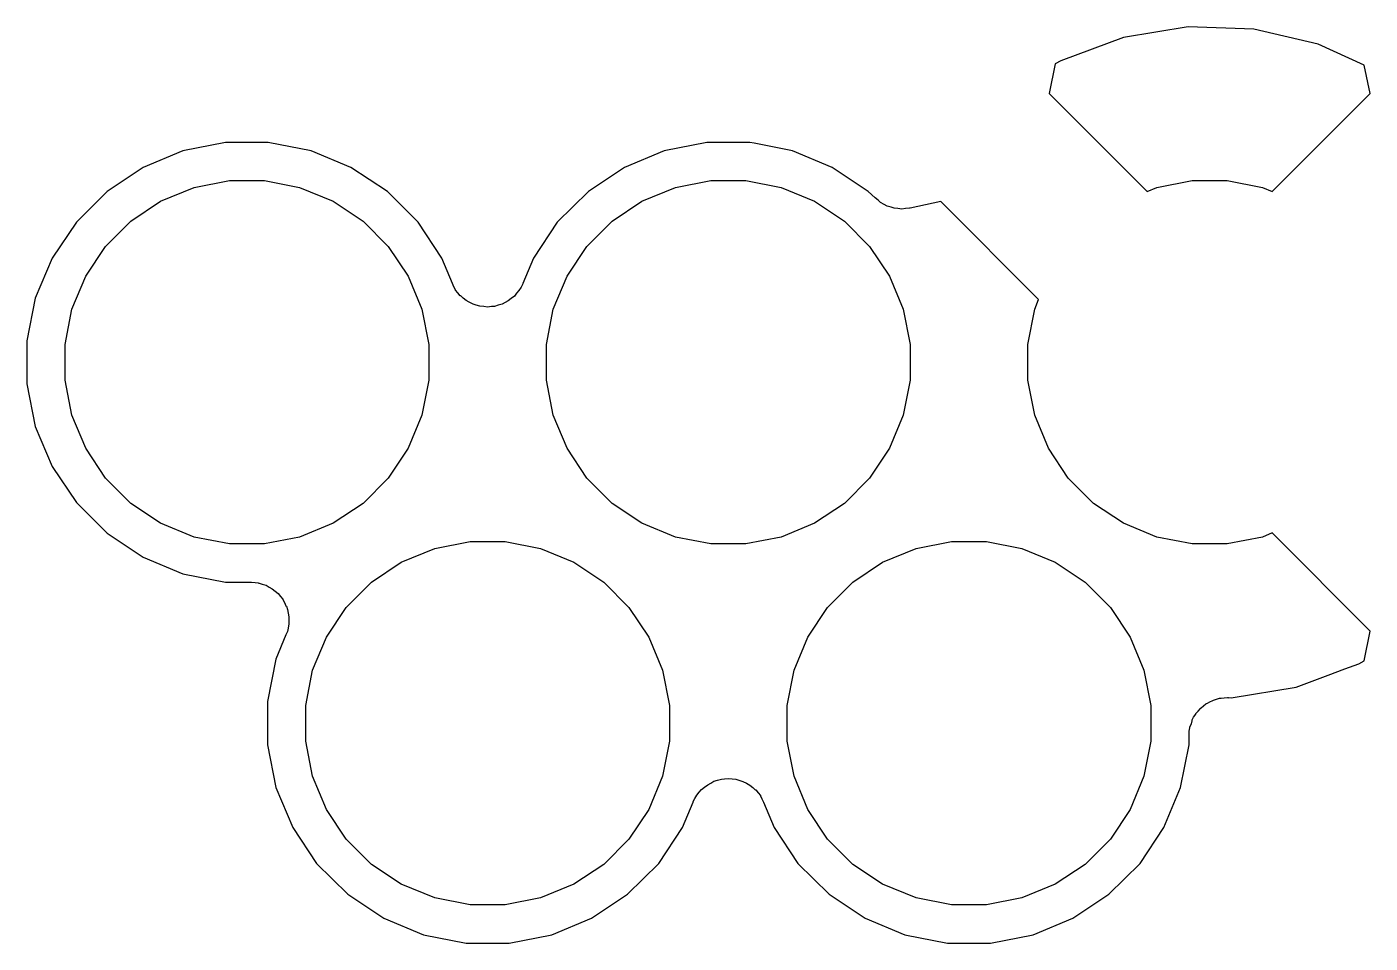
# Model space of a CAD drawing. Extents: x 0.8 to 15.7, y -7 to -1.8.
# Drawn here: x 12.9082 to 13.084, y -6.7992 to -6.6793 of the extents above; entities that cross this region are included whole.
import ezdxf

# ---------------------------------------------------------------- set-up
doc = ezdxf.new("R2010")
doc.units = 0
doc.header["$MEASUREMENT"] = 0
doc.layers.add('BLACK', color=7, linetype='CONTINUOUS')

msp = doc.modelspace()

# ---------------------------------------------------------------- linework, layer by layer
at = {"layer": 'BLACK', "linetype": 'CONTINUOUS'}
for p, q in [((13.0602, -6.67928), (13.0517, -6.68066)), ((13.0688, -6.67958), (13.0602, -6.67928)), ((13.0772, -6.68156), (13.0688, -6.67958)), ((13.0517, -6.68066), (13.0435, -6.68373)), ((13.0832, -6.6843), (13.0772, -6.68156)), ((13.0435, -6.68373), (13.0428, -6.68411)), ((13.0428, -6.68411), (13.042, -6.688)), ((13.084, -6.688), (13.0832, -6.6843)), ((13.042, -6.688), (13.0548, -6.70084)), ((13.0712, -6.70084), (13.084, -6.688)), ((12.9342, -6.6944), (12.9286, -6.69551)), ((12.9398, -6.6944), (12.9342, -6.6944)), ((12.9454, -6.69551), (12.9398, -6.6944)), ((12.9972, -6.6944), (12.9916, -6.69551)), ((13.0028, -6.6944), (12.9972, -6.6944)), ((13.0034, -6.69452), (13.0028, -6.6944)), ((12.9286, -6.69551), (12.9234, -6.69768)), ((12.9506, -6.69768), (12.9454, -6.69551)), ((12.9916, -6.69551), (12.9864, -6.69768)), ((13.0084, -6.69551), (13.0034, -6.69452)), ((13.0136, -6.69768), (13.0084, -6.69551)), ((12.9234, -6.69768), (12.9187, -6.70083)), ((12.9554, -6.70083), (12.9506, -6.69768)), ((12.9864, -6.69768), (12.9817, -6.70083)), ((13.0183, -6.70083), (13.0136, -6.69768)), ((12.9301, -6.70032), (12.9347, -6.6994)), ((12.9347, -6.6994), (12.9393, -6.6994)), ((12.9393, -6.6994), (12.9439, -6.70032)), ((12.9931, -6.70032), (12.9977, -6.6994)), ((12.9977, -6.6994), (13.0023, -6.6994)), ((13.0023, -6.6994), (13.0069, -6.70032)), ((13.0561, -6.70032), (13.0607, -6.6994)), ((13.0607, -6.6994), (13.0653, -6.6994)), ((13.0653, -6.6994), (13.0699, -6.70032)), ((12.9187, -6.70083), (12.9147, -6.70484)), ((12.9257, -6.70211), (12.9301, -6.70032)), ((12.9439, -6.70032), (12.9483, -6.70211)), ((12.9594, -6.70484), (12.9554, -6.70083)), ((12.9817, -6.70083), (12.9776, -6.70484)), ((12.9887, -6.70211), (12.9931, -6.70032)), ((13.0069, -6.70032), (13.0113, -6.70211)), ((13.0192, -6.70165), (13.0183, -6.70083)), ((13.0548, -6.70084), (13.0561, -6.70032)), ((13.0699, -6.70032), (13.0712, -6.70084)), ((12.9218, -6.70471), (12.9257, -6.70211)), ((12.9483, -6.70211), (12.9522, -6.70471)), ((12.9848, -6.70471), (12.9887, -6.70211)), ((13.0113, -6.70211), (13.0152, -6.70471)), ((13.0192, -6.70166), (13.0192, -6.70165)), ((13.0192, -6.70167), (13.0192, -6.70166)), ((13.0196, -6.70197), (13.0192, -6.70167)), ((13.0199, -6.70227), (13.0196, -6.70197)), ((13.0199, -6.70228), (13.0199, -6.70227)), ((13.0204, -6.70251), (13.0199, -6.70228)), ((13.0199, -6.70228), (13.0199, -6.70228)), ((13.0208, -6.70273), (13.0204, -6.70251)), ((13.0208, -6.70274), (13.0208, -6.70273)), ((13.0213, -6.70288), (13.0208, -6.70274)), ((13.0208, -6.70274), (13.0208, -6.70274)), ((13.0217, -6.70302), (13.0213, -6.70288)), ((13.0222, -6.70307), (13.0217, -6.70302)), ((13.0217, -6.70302), (13.0217, -6.70302)), ((13.0217, -6.70302), (13.0217, -6.70302)), ((13.0227, -6.70312), (13.0222, -6.70307)), ((13.0232, -6.70307), (13.0227, -6.70312)), ((13.0227, -6.70312), (13.0227, -6.70312)), ((13.0227, -6.70312), (13.0227, -6.70312)), ((13.0237, -6.70303), (13.0232, -6.70307)), ((13.0238, -6.70301), (13.0237, -6.70302)), ((13.0237, -6.70302), (13.0237, -6.70302)), ((13.0237, -6.70302), (13.0237, -6.70303)), ((13.0278, -6.70214), (13.0238, -6.70301)), ((13.0406, -6.71498), (13.0278, -6.70214)), ((12.9147, -6.70484), (12.9115, -6.70955)), ((12.9185, -6.70802), (12.9218, -6.70471)), ((12.9522, -6.70471), (12.9555, -6.70802)), ((12.9625, -6.70955), (12.9594, -6.70484)), ((12.9776, -6.70484), (12.9745, -6.70955)), ((12.9815, -6.70802), (12.9848, -6.70471)), ((13.0152, -6.70471), (13.0185, -6.70802)), ((12.9159, -6.71192), (12.9185, -6.70802)), ((12.9555, -6.70802), (12.9581, -6.71192)), ((12.9789, -6.71192), (12.9815, -6.70802)), ((13.0185, -6.70802), (13.0211, -6.71192)), ((12.9115, -6.70955), (12.9093, -6.71479)), ((12.9639, -6.71286), (12.9625, -6.70955)), ((12.9745, -6.70955), (12.9731, -6.71286)), ((12.9141, -6.71624), (12.9159, -6.71192)), ((12.9581, -6.71192), (12.9599, -6.71624)), ((12.9771, -6.71624), (12.9789, -6.71192)), ((13.0211, -6.71192), (13.0229, -6.71624)), ((12.9641, -6.71329), (12.9639, -6.71286)), ((12.9643, -6.71371), (12.9641, -6.71329)), ((12.9643, -6.71372), (12.9643, -6.71371)), ((12.9646, -6.71409), (12.9643, -6.71372)), ((12.9643, -6.71372), (12.9643, -6.71372)), ((12.9726, -6.71378), (12.9723, -6.71415)), ((12.9729, -6.71334), (12.9726, -6.71377)), ((12.9726, -6.71377), (12.9726, -6.71377)), ((12.9726, -6.71377), (12.9726, -6.71378)), ((12.9731, -6.71293), (12.9729, -6.71334)), ((12.9731, -6.71286), (12.9731, -6.71291)), ((12.9731, -6.71291), (12.9731, -6.71291)), ((12.9731, -6.71291), (12.9731, -6.71291)), ((12.9731, -6.71291), (12.9731, -6.71293)), ((12.9093, -6.71479), (12.9082, -6.72035)), ((12.9649, -6.71447), (12.9646, -6.71409)), ((12.965, -6.71447), (12.9649, -6.71447)), ((12.965, -6.71448), (12.965, -6.71447)), ((12.9653, -6.71478), (12.965, -6.71448)), ((12.9657, -6.71509), (12.9653, -6.71478)), ((12.9657, -6.7151), (12.9657, -6.71509)), ((12.9657, -6.71509), (12.9657, -6.71509)), ((12.9661, -6.71533), (12.9657, -6.7151)), ((12.9666, -6.71556), (12.9661, -6.71533)), ((12.9708, -6.71536), (12.9704, -6.71558)), ((12.9712, -6.71514), (12.9708, -6.71536)), ((12.9716, -6.71483), (12.9712, -6.71513)), ((12.9712, -6.71513), (12.9712, -6.71513)), ((12.9712, -6.71513), (12.9712, -6.71514)), ((12.972, -6.71453), (12.9716, -6.71483)), ((12.9723, -6.71415), (12.972, -6.71452)), ((12.972, -6.71452), (12.972, -6.71452)), ((12.972, -6.71452), (12.972, -6.71453)), ((13.0401, -6.71624), (13.0406, -6.71498)), ((12.9132, -6.72084), (12.9141, -6.71624)), ((12.9599, -6.71624), (12.9608, -6.72084)), ((12.967, -6.7157), (12.9666, -6.71556)), ((12.9666, -6.71556), (12.9666, -6.71556)), ((12.9666, -6.71556), (12.9666, -6.71556)), ((12.9675, -6.71585), (12.967, -6.7157)), ((12.968, -6.7159), (12.9675, -6.71585)), ((12.9675, -6.71585), (12.9675, -6.71585)), ((12.9675, -6.71585), (12.9675, -6.71585)), ((12.9685, -6.71595), (12.968, -6.7159)), ((12.969, -6.7159), (12.9685, -6.71595)), ((12.9685, -6.71595), (12.9685, -6.71595)), ((12.9685, -6.71595), (12.9685, -6.71595)), ((12.9694, -6.71586), (12.969, -6.7159)), ((12.9699, -6.71572), (12.9694, -6.71586)), ((12.9694, -6.71586), (12.9694, -6.71586)), ((12.9694, -6.71586), (12.9694, -6.71586)), ((12.9704, -6.71559), (12.9699, -6.71572)), ((12.9704, -6.71558), (12.9704, -6.71558)), ((12.9704, -6.71558), (12.9704, -6.71559)), ((12.9762, -6.72084), (12.9771, -6.71624)), ((13.0229, -6.71624), (13.0238, -6.72084)), ((13.0392, -6.72084), (13.0401, -6.71624)), ((12.9082, -6.72035), (12.9082, -6.72602)), ((12.9132, -6.72552), (12.9132, -6.72084)), ((12.9608, -6.72084), (12.9608, -6.72552)), ((12.9762, -6.72552), (12.9762, -6.72084)), ((13.0238, -6.72084), (13.0238, -6.72552)), ((13.0392, -6.72552), (13.0392, -6.72084)), ((12.9082, -6.72602), (12.9093, -6.73158)), ((12.9141, -6.73012), (12.9132, -6.72552)), ((12.9608, -6.72552), (12.9599, -6.73012)), ((12.9771, -6.73012), (12.9762, -6.72552)), ((13.0238, -6.72552), (13.0229, -6.73012)), ((13.0401, -6.73012), (13.0392, -6.72552)), ((12.9159, -6.73444), (12.9141, -6.73012)), ((12.9599, -6.73012), (12.9581, -6.73444)), ((12.9789, -6.73444), (12.9771, -6.73012)), ((13.0229, -6.73012), (13.0211, -6.73444)), ((13.0419, -6.73444), (13.0401, -6.73012)), ((12.9093, -6.73158), (12.9115, -6.73681)), ((12.9185, -6.73834), (12.9159, -6.73444)), ((12.9581, -6.73444), (12.9555, -6.73834)), ((12.9815, -6.73834), (12.9789, -6.73444)), ((13.0211, -6.73444), (13.0185, -6.73834)), ((13.0445, -6.73834), (13.0419, -6.73444)), ((12.9115, -6.73681), (12.9147, -6.74153)), ((12.9218, -6.74165), (12.9185, -6.73834)), ((12.9555, -6.73834), (12.9522, -6.74165)), ((12.9848, -6.74165), (12.9815, -6.73834)), ((13.0185, -6.73834), (13.0152, -6.74165)), ((13.0478, -6.74165), (13.0445, -6.73834)), ((12.9147, -6.74153), (12.9187, -6.74554)), ((12.9257, -6.74425), (12.9218, -6.74165)), ((12.9522, -6.74165), (12.9483, -6.74425)), ((12.9887, -6.74425), (12.9848, -6.74165)), ((13.0152, -6.74165), (13.0113, -6.74425)), ((13.0517, -6.74425), (13.0478, -6.74165)), ((12.9301, -6.74605), (12.9257, -6.74425)), ((12.9483, -6.74425), (12.9439, -6.74605)), ((12.9931, -6.74605), (12.9887, -6.74425)), ((13.0113, -6.74425), (13.0069, -6.74605)), ((13.0561, -6.74605), (13.0517, -6.74425)), ((12.9187, -6.74554), (12.9234, -6.74869)), ((12.9347, -6.74696), (12.9301, -6.74605)), ((12.9393, -6.74696), (12.9347, -6.74696)), ((12.9439, -6.74605), (12.9393, -6.74696)), ((12.9616, -6.74756), (12.9662, -6.74665)), ((12.9662, -6.74665), (12.9708, -6.74665)), ((12.9708, -6.74665), (12.9754, -6.74756)), ((12.9977, -6.74696), (12.9931, -6.74605)), ((13.0023, -6.74696), (12.9977, -6.74696)), ((13.0069, -6.74605), (13.0023, -6.74696)), ((13.0246, -6.74756), (13.0292, -6.74665)), ((13.0292, -6.74665), (13.0338, -6.74665)), ((13.0338, -6.74665), (13.0384, -6.74756)), ((13.0607, -6.74696), (13.0561, -6.74605)), ((13.0653, -6.74696), (13.0607, -6.74696)), ((13.0699, -6.74605), (13.0653, -6.74696)), ((13.0712, -6.74552), (13.0699, -6.74605)), ((13.084, -6.75836), (13.0712, -6.74552)), ((12.9234, -6.74869), (12.9286, -6.75085)), ((12.9572, -6.74935), (12.9616, -6.74756)), ((12.9754, -6.74756), (12.9798, -6.74935)), ((13.0202, -6.74935), (13.0246, -6.74756)), ((13.0384, -6.74756), (13.0428, -6.74935)), ((12.9533, -6.75195), (12.9572, -6.74935)), ((12.9798, -6.74935), (12.9837, -6.75195)), ((13.0163, -6.75195), (13.0202, -6.74935)), ((13.0428, -6.74935), (13.0467, -6.75195)), ((12.9286, -6.75085), (12.9342, -6.75196)), ((12.9342, -6.75196), (12.9375, -6.75196)), ((12.9375, -6.75196), (12.9376, -6.75196)), ((12.9376, -6.75196), (12.9376, -6.75196)), ((12.9376, -6.75196), (12.9376, -6.75196)), ((12.9376, -6.75196), (12.9376, -6.75196)), ((12.9376, -6.75196), (12.9381, -6.75201)), ((12.9381, -6.75201), (12.9385, -6.75206)), ((12.9385, -6.75206), (12.9385, -6.75207)), ((12.9385, -6.75207), (12.9386, -6.75207)), ((12.9386, -6.75207), (12.939, -6.75221)), ((12.939, -6.75221), (12.9395, -6.75235)), ((12.9395, -6.75235), (12.9395, -6.75236)), ((12.9395, -6.75236), (12.9395, -6.75236)), ((12.9395, -6.75236), (12.9399, -6.75259)), ((12.95, -6.75527), (12.9533, -6.75195)), ((12.9837, -6.75195), (12.987, -6.75527)), ((13.013, -6.75527), (13.0163, -6.75195)), ((13.0467, -6.75195), (13.05, -6.75527)), ((12.9399, -6.75259), (12.9403, -6.75282)), ((12.9403, -6.75282), (12.9403, -6.75283)), ((12.9403, -6.75283), (12.9403, -6.75284)), ((12.9403, -6.75284), (12.9407, -6.75314)), ((12.9407, -6.75314), (12.9411, -6.75344)), ((12.9411, -6.75344), (12.9411, -6.75345)), ((12.9411, -6.75345), (12.9411, -6.75346)), ((12.9411, -6.75346), (12.9414, -6.75383)), ((12.9414, -6.75383), (12.9417, -6.7542)), ((12.9417, -6.7542), (12.9417, -6.75421)), ((12.9417, -6.75421), (12.9417, -6.75422)), ((12.9417, -6.75422), (12.9419, -6.75464)), ((12.9419, -6.75464), (12.9421, -6.75506)), ((12.9421, -6.75506), (12.9421, -6.75508)), ((12.9421, -6.75508), (12.9422, -6.75509)), ((12.9422, -6.75509), (12.9423, -6.75554)), ((12.9423, -6.75554), (12.9424, -6.756)), ((12.9474, -6.75916), (12.95, -6.75527)), ((12.987, -6.75527), (12.9896, -6.75916)), ((13.0104, -6.75916), (13.013, -6.75527)), ((13.05, -6.75527), (13.0526, -6.75916)), ((12.9424, -6.756), (12.9424, -6.75601)), ((12.9424, -6.75601), (12.9424, -6.75602)), ((12.9424, -6.75602), (12.9425, -6.75649)), ((12.9425, -6.75747), (12.9424, -6.75794)), ((12.9425, -6.75649), (12.9425, -6.75697)), ((12.9425, -6.75697), (12.9425, -6.75698)), ((12.9425, -6.75698), (12.9425, -6.757)), ((12.9425, -6.757), (12.9425, -6.75747)), ((12.9421, -6.75887), (12.9408, -6.76203)), ((12.9423, -6.75842), (12.9421, -6.75887)), ((12.9424, -6.75797), (12.9423, -6.75842)), ((12.9424, -6.75794), (12.9424, -6.75795)), ((12.9424, -6.75795), (12.9424, -6.75797)), ((12.9456, -6.76349), (12.9474, -6.75916)), ((12.9896, -6.75916), (12.9914, -6.76349)), ((13.0086, -6.76349), (13.0104, -6.75916)), ((13.0526, -6.75916), (13.0544, -6.76349)), ((13.0832, -6.76225), (13.084, -6.75836)), ((12.9408, -6.76203), (12.9397, -6.76759)), ((13.0807, -6.76332), (13.0825, -6.76263)), ((13.0825, -6.76263), (13.0832, -6.76225)), ((12.9447, -6.76808), (12.9456, -6.76349)), ((12.9914, -6.76349), (12.9923, -6.76808)), ((13.0077, -6.76808), (13.0086, -6.76349)), ((13.0544, -6.76349), (13.0553, -6.76808)), ((13.0743, -6.7657), (13.0785, -6.76411)), ((13.0785, -6.76411), (13.0807, -6.76332)), ((13.0785, -6.76411), (13.0785, -6.76411)), ((13.0658, -6.76709), (13.0743, -6.7657)), ((12.9397, -6.76759), (12.9397, -6.77326)), ((12.9447, -6.77277), (12.9447, -6.76808)), ((12.9923, -6.76808), (12.9923, -6.77277)), ((13.0077, -6.77277), (13.0077, -6.76808)), ((13.0553, -6.76808), (13.0553, -6.77277)), ((13.0619, -6.7684), (13.0622, -6.76815)), ((13.0622, -6.76815), (13.0625, -6.76789)), ((13.0625, -6.76789), (13.0626, -6.76785)), ((13.0626, -6.76785), (13.0627, -6.76781)), ((13.0627, -6.76781), (13.063, -6.76763)), ((13.063, -6.76763), (13.0634, -6.76744)), ((13.0634, -6.76744), (13.0635, -6.76742)), ((13.0635, -6.76738), (13.0639, -6.76728)), ((13.0635, -6.76742), (13.0635, -6.76738)), ((13.0639, -6.76728), (13.0643, -6.76716)), ((13.0643, -6.76716), (13.0644, -6.76715)), ((13.0644, -6.76715), (13.0645, -6.76714)), ((13.0645, -6.76714), (13.0649, -6.76711)), ((13.0649, -6.76711), (13.0653, -6.76707)), ((13.0653, -6.76707), (13.0654, -6.76708)), ((13.0654, -6.76708), (13.0655, -6.76707)), ((13.0655, -6.76707), (13.0658, -6.76709)), ((13.0607, -6.76997), (13.0609, -6.76961)), ((13.0607, -6.77004), (13.0607, -6.76997)), ((13.0607, -6.7701), (13.0607, -6.77004)), ((13.0609, -6.76961), (13.0612, -6.76925)), ((13.0612, -6.76913), (13.0615, -6.76882)), ((13.0612, -6.76919), (13.0612, -6.76913)), ((13.0612, -6.76925), (13.0612, -6.76919)), ((13.0615, -6.76882), (13.0618, -6.7685)), ((13.0618, -6.76845), (13.0619, -6.7684)), ((13.0618, -6.7685), (13.0618, -6.76845)), ((13.0603, -6.77145), (13.0604, -6.77103)), ((13.0603, -6.77186), (13.0603, -6.77145)), ((13.0604, -6.77089), (13.0606, -6.7705)), ((13.0604, -6.77096), (13.0604, -6.77089)), ((13.0604, -6.77103), (13.0604, -6.77096)), ((13.0606, -6.7705), (13.0607, -6.7701)), ((12.9397, -6.77326), (12.9408, -6.77882)), ((12.9456, -6.77736), (12.9447, -6.77277)), ((12.9923, -6.77277), (12.9914, -6.77736)), ((13.0086, -6.77736), (13.0077, -6.77277)), ((13.0553, -6.77277), (13.0544, -6.77736)), ((13.0592, -6.77882), (13.0603, -6.77326)), ((13.0603, -6.77193), (13.0603, -6.77186)), ((13.0603, -6.772), (13.0603, -6.77193)), ((13.0603, -6.77207), (13.0603, -6.772)), ((13.0603, -6.77326), (13.0603, -6.77207)), ((12.9408, -6.77882), (12.943, -6.78406)), ((12.9474, -6.78169), (12.9456, -6.77736)), ((12.9914, -6.77736), (12.9896, -6.78169)), ((12.9965, -6.77908), (12.9969, -6.77878)), ((12.9969, -6.77878), (12.9973, -6.77848)), ((12.9973, -6.77847), (12.9977, -6.77825)), ((12.9973, -6.77848), (12.9973, -6.77847)), ((12.9973, -6.77847), (12.9973, -6.77847)), ((12.9977, -6.77825), (12.9981, -6.77802)), ((12.9981, -6.77802), (12.9986, -6.77788)), ((12.9981, -6.77802), (12.9981, -6.77802)), ((12.9981, -6.77802), (12.9981, -6.77802)), ((12.9986, -6.77788), (12.9991, -6.77775)), ((12.9991, -6.77774), (12.9995, -6.7777)), ((12.9991, -6.77775), (12.9991, -6.77774)), ((12.9991, -6.77775), (12.9991, -6.77775)), ((12.9995, -6.7777), (13, -6.77766)), ((13, -6.77766), (13, -6.77766)), ((13, -6.77766), (13, -6.77766)), ((13, -6.77766), (13.0005, -6.77771)), ((13.0005, -6.77771), (13.001, -6.77776)), ((13.001, -6.77776), (13.001, -6.77776)), ((13.001, -6.77776), (13.001, -6.77776)), ((13.001, -6.77776), (13.0015, -6.7779)), ((13.0015, -6.7779), (13.0019, -6.77804)), ((13.0019, -6.77804), (13.0019, -6.77805)), ((13.0019, -6.77805), (13.0019, -6.77805)), ((13.0019, -6.77805), (13.0024, -6.77828)), ((13.0024, -6.77828), (13.0028, -6.77851)), ((13.0028, -6.77851), (13.0028, -6.77851)), ((13.0028, -6.77851), (13.0028, -6.77852)), ((13.0028, -6.77852), (13.0032, -6.77882)), ((13.0032, -6.77882), (13.0035, -6.77913)), ((13.0104, -6.78169), (13.0086, -6.77736)), ((13.0544, -6.77736), (13.0526, -6.78169)), ((13.057, -6.78406), (13.0592, -6.77882)), ((12.9954, -6.78068), (12.9956, -6.78026)), ((12.9956, -6.78026), (12.9959, -6.77984)), ((12.9959, -6.77982), (12.9962, -6.77946)), ((12.9959, -6.77983), (12.9959, -6.77982)), ((12.9959, -6.77984), (12.9959, -6.77983)), ((12.9962, -6.77946), (12.9965, -6.77909)), ((12.9965, -6.77909), (12.9965, -6.77908)), ((12.9965, -6.77909), (12.9965, -6.77909)), ((13.0035, -6.77913), (13.0035, -6.77913)), ((13.0035, -6.77913), (13.0036, -6.77914)), ((13.0036, -6.77914), (13.0039, -6.77951)), ((13.0039, -6.77951), (13.0042, -6.77988)), ((13.0042, -6.77988), (13.0042, -6.77989)), ((13.0042, -6.77989), (13.0042, -6.7799)), ((13.0042, -6.7799), (13.0044, -6.78032)), ((13.0044, -6.78032), (13.0046, -6.78074)), ((12.95, -6.78558), (12.9474, -6.78169)), ((12.9896, -6.78169), (12.987, -6.78558)), ((12.994, -6.78406), (12.9954, -6.78074)), ((12.9954, -6.78069), (12.9954, -6.78068)), ((12.9954, -6.7807), (12.9954, -6.78069)), ((12.9954, -6.78074), (12.9954, -6.7807)), ((12.9954, -6.7807), (12.9954, -6.7807)), ((13.0046, -6.78074), (13.006, -6.78406)), ((13.013, -6.78558), (13.0104, -6.78169)), ((13.0526, -6.78169), (13.05, -6.78558)), ((12.943, -6.78406), (12.9461, -6.78877)), ((12.9909, -6.78877), (12.994, -6.78406)), ((13.006, -6.78406), (13.0091, -6.78877)), ((13.0539, -6.78877), (13.057, -6.78406)), ((12.9533, -6.7889), (12.95, -6.78558)), ((12.987, -6.78558), (12.9837, -6.7889)), ((13.0163, -6.7889), (13.013, -6.78558)), ((13.05, -6.78558), (13.0467, -6.7889)), ((12.9461, -6.78877), (12.9502, -6.79278)), ((12.9572, -6.7915), (12.9533, -6.7889)), ((12.9837, -6.7889), (12.9798, -6.7915)), ((12.9868, -6.79278), (12.9909, -6.78877)), ((13.0091, -6.78877), (13.0132, -6.79278)), ((13.0202, -6.7915), (13.0163, -6.7889)), ((13.0467, -6.7889), (13.0428, -6.7915)), ((13.0498, -6.79278), (13.0539, -6.78877)), ((12.9502, -6.79278), (12.9549, -6.79593)), ((12.9616, -6.79329), (12.9572, -6.7915)), ((12.9798, -6.7915), (12.9754, -6.79329)), ((12.9821, -6.79593), (12.9868, -6.79278)), ((13.0132, -6.79278), (13.0179, -6.79593)), ((13.0246, -6.79329), (13.0202, -6.7915)), ((13.0428, -6.7915), (13.0384, -6.79329)), ((13.0451, -6.79593), (13.0498, -6.79278)), ((12.9662, -6.7942), (12.9616, -6.79329)), ((12.9708, -6.7942), (12.9662, -6.7942)), ((12.9754, -6.79329), (12.9708, -6.7942)), ((13.0292, -6.7942), (13.0246, -6.79329)), ((13.0338, -6.7942), (13.0292, -6.7942)), ((13.0384, -6.79329), (13.0338, -6.7942)), ((12.9549, -6.79593), (12.9601, -6.7981)), ((12.9769, -6.7981), (12.9821, -6.79593)), ((13.0179, -6.79593), (13.0231, -6.7981)), ((13.0399, -6.7981), (13.0451, -6.79593)), ((12.9601, -6.7981), (12.9657, -6.7992)), ((12.9713, -6.7992), (12.9769, -6.7981)), ((13.0231, -6.7981), (13.0287, -6.7992)), ((13.0343, -6.7992), (13.0399, -6.7981)), ((12.9657, -6.7992), (12.9713, -6.7992)), ((13.0287, -6.7992), (13.0343, -6.7992))]:
    msp.add_line(p, q, dxfattribs=at)

doc.saveas('drawing.dxf')
